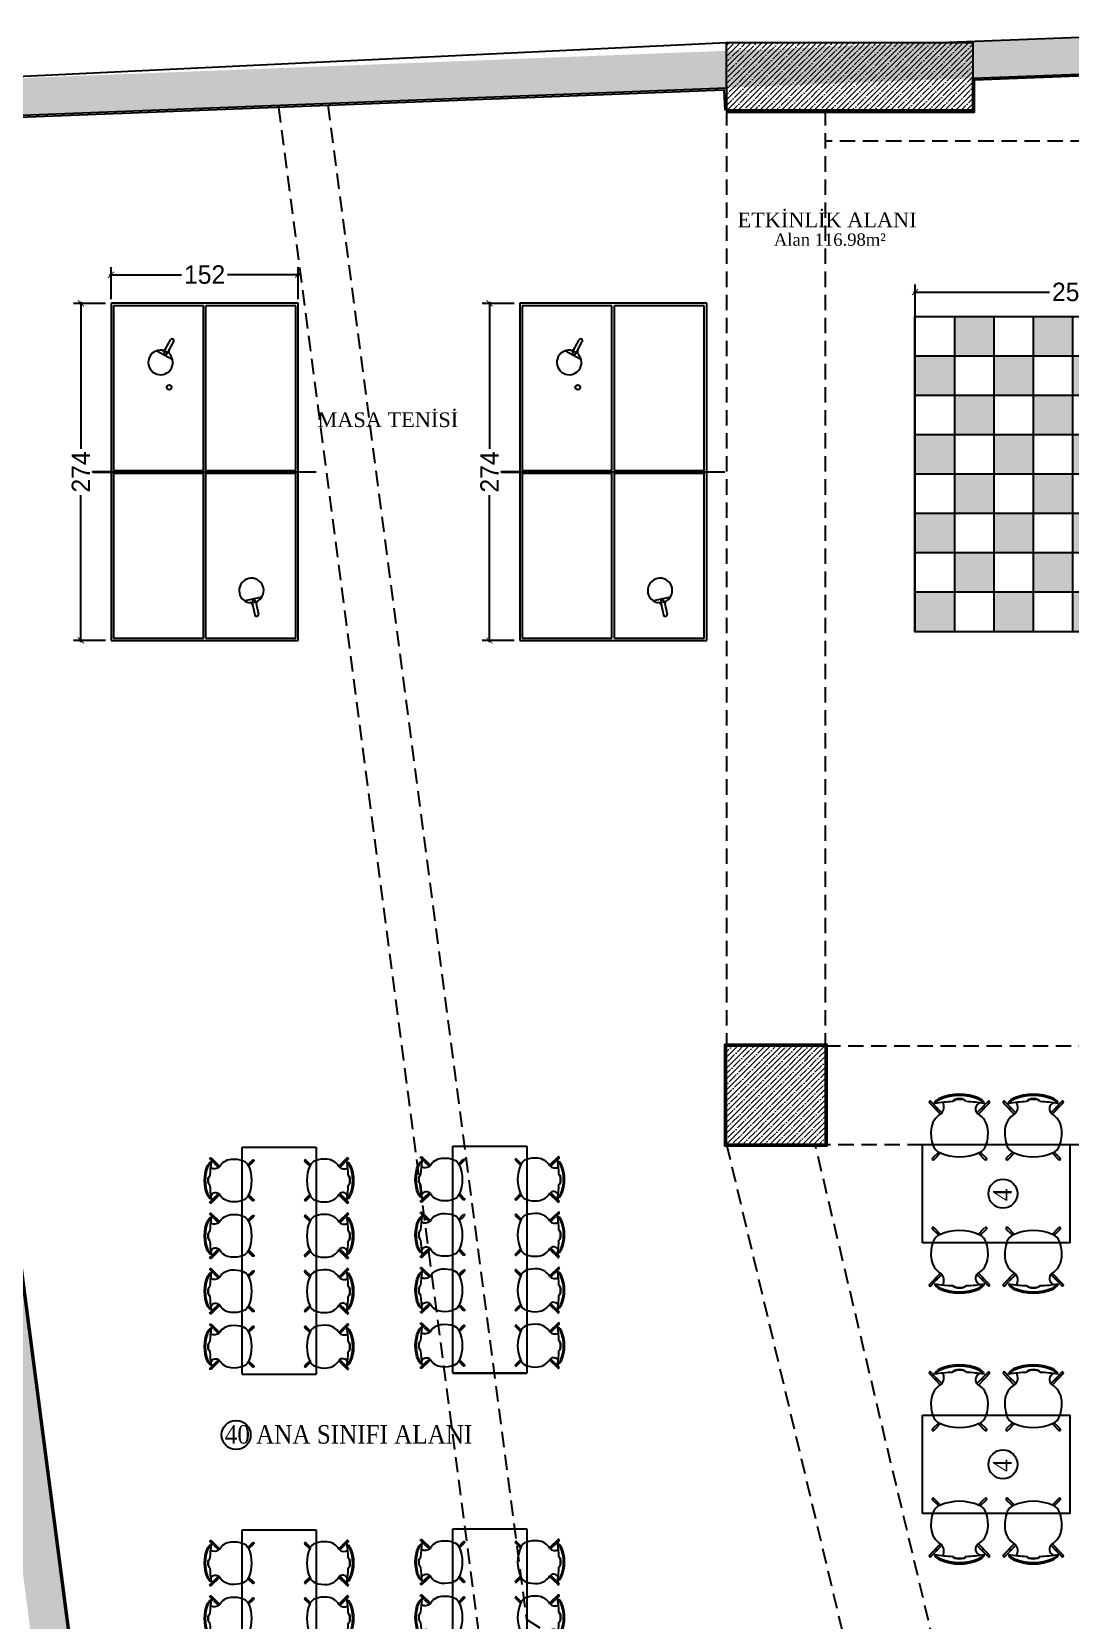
# Model space of a CAD drawing. Header units: millimetres. Extents: x -29311 to -3405, y 28913 to 42880.
# Drawn here: x -28216 to -27373, y 39896 to 41187 of the extents above; entities that cross this region are included whole.
import ezdxf
from ezdxf.enums import TextEntityAlignment as Align

# ---------------------------------------------------------------- set-up
doc = ezdxf.new("R2010")
doc.units = ezdxf.units.MM
doc.linetypes.add('HIDDEN', pattern=[0.375, 0.25, -0.125])
for name, color, linetype in [('A-BA', 1, 'Continuous'), ('A-BA-HIDDEN', 136, 'HIDDEN'), ('A-MERDIVEN', 125, 'Continuous'), ('A-SIVA-IC', 97, 'Continuous'), ('A-TEFRIS', 251, 'Continuous'), ('A-YAZI', 136, 'Continuous'), ('ARREDI_attrezzature', 175, 'Continuous')]:
    doc.layers.add(name, color=color, linetype=linetype)
doc.layers.add('A-MBOFIS-NOT', color=130, linetype='Continuous', plot=False)
doc.layers.add('tarama-betonarme', color=252, linetype='Continuous', lineweight=13)
doc.styles.add('HA_SMART', font='')
doc.styles.add('YAZ-50', font='times.ttf', dxfattribs={"width": 0.9})
doc.styles.get('HA_SMART').set_extended_font_data('Sakkal Majalla')
doc.dimstyles.new('1-100HA', dxfattribs={"dimtxt": 15, "dimasz": 5, "dimexe": 6, "dimexo": 0, "dimgap": 2, "dimtad": 0, "dimdec": 1, "dimrnd": 0.5, "dimzin": 11, "dimtxsty": 'HA_SMART', "dimblk": 'ARCHTICK', "dimcen": 3, "dimdle": 1.25, "dimclrd": 256, "dimclrt": 7, "dimadec": 0, "dimazin": 0, "dimtfac": 1.25, "dimtdec": 1, "dimtofl": 0, "dimtmove": 1, "dimatfit": 3, "dimldrblk": 'ARCHTICK', "dimfxl": 20, "dimfxlon": 1, "dimtolj": 1, "dimtzin": 0, "dimarcsym": 0})
pattern_1 = [(45, (-75202.6075, 54657.0166), (-4.4194174, 4.4194174), []), (45, (-75198.188, 54657.0166), (-4.4194174, 4.4194174), [7.8125, -1.5625, 0, -1.5625])]

# ---------------------------------------------------------------- blocks, each defined once
blk = doc.blocks.new('MASA TENİSİ')
at = {"layer": 'A-TEFRIS'}
for p, q in [((199.037, 173.097), (199.037, 171.283)), ((200.407, 172.95), (197.667, 172.95)), ((197.667, 172.95), (197.667, 171.43)), ((199.027, 172.93), (197.687, 172.93)), ((197.687, 172.93), (197.687, 172.2)), ((199.027, 172.93), (199.027, 172.2)), ((199.047, 172.93), (199.047, 172.2)), ((200.387, 172.93), (199.047, 172.93)), ((200.387, 172.2), (200.387, 172.93)), ((200.407, 171.43), (200.407, 172.95)), ((200.021, 172.579), (199.954, 172.453)), ((200.001, 172.52), (199.991, 172.502)), ((199.991, 172.502), (200.007, 172.488)), ((200.021, 172.515), (200.001, 172.52)), ((200.021, 172.515), (200.007, 172.488)), ((200.007, 172.488), (200.095, 172.441)), ((200.021, 172.515), (200.109, 172.468)), ((197.687, 172.2), (199.027, 172.2)), ((199.047, 172.2), (200.387, 172.2)), ((197.687, 172.18), (199.027, 172.18)), ((197.687, 172.18), (197.687, 171.45)), ((199.027, 172.18), (199.027, 171.45)), ((199.047, 172.18), (200.387, 172.18)), ((199.047, 172.18), (199.047, 171.45)), ((200.387, 171.45), (200.387, 172.18)), ((197.973, 171.803), (197.875, 171.782)), ((197.979, 171.774), (197.973, 171.803)), ((197.993, 171.802), (197.973, 171.803)), ((198.02, 171.725), (197.99, 171.864)), ((197.997, 171.783), (197.993, 171.802)), ((197.979, 171.774), (197.881, 171.752)), ((197.979, 171.774), (197.997, 171.783)), ((197.667, 171.43), (200.407, 171.43)), ((197.687, 171.45), (199.027, 171.45)), ((199.047, 171.45), (200.387, 171.45))]:
    blk.add_line(p, q, dxfattribs=at)
blk.add_lwpolyline([(199.033, 173.097), (199.04, 173.097), (199.04, 172.95), (199.033, 172.95)], close=True, dxfattribs=at)
blk.add_circle((199.724, 172.478), 0.02, dxfattribs=at)
for centre, radius, start, end in [((199.926, 172.548), 0.1, 352.1917, 311.6872), ((200.012, 172.451), 0.03, 61.9394, 131.6872), ((200.054, 172.531), 0.03, 172.1917, 241.9394), ((200.102, 172.454), 0.015, 241.9394, 61.9394), ((197.945, 171.828), 0.03, 282.2828, 352.0306), ((198.073, 171.81), 0.1, 212.5351, 172.0306), ((197.878, 171.767), 0.015, 102.2828, 282.2828), ((197.964, 171.74), 0.03, 32.5351, 102.2828)]:
    blk.add_arc(centre, radius, start, end, dxfattribs=at)
blk = doc.blocks.new('_ArchTick')
at = {"color": 0, "linetype": 'ByBlock', "const_width": 0.15}
blk.add_lwpolyline([(-0.5, -0.5), (0.5, 0.5)], dxfattribs=at)
blk = doc.blocks.new('*D566')
at = {"layer": 'A-TEFRIS', "color": 0, "lineweight": -2, "transparency": 16777216}
for p, q in [((-28156.4, 40966.2), (-28182.4, 40966.2)), ((-28156.4, 40692.2), (-28182.4, 40692.2))]:
    blk.add_line(p, q, dxfattribs=at)
at = {"layer": 'A-TEFRIS', "lineweight": -2, "transparency": 16777216}
for p, q in [((-28176.4, 40967.5), (-28176.4, 40848.1)), ((-28176.4, 40691), (-28176.4, 40810.3))]:
    blk.add_line(p, q, dxfattribs=at)
at = {"layer": 'DEFPOINTS', "color": 0, "transparency": 16777216}
for p in [(-28176.4, 40966.2), (-28151.9, 40966.2), (-28151.9, 40692.2)]:
    blk.add_point(p, dxfattribs=at)
at = {"layer": 'A-TEFRIS', "lineweight": -2, "transparency": 16777216, "xscale": 5, "yscale": 5, "zscale": 5}
for p, rotation in [((-28176.4, 40966.2), 90), ((-28176.4, 40692.2), 270)]:
    blk.add_blockref('_ArchTick', p, dxfattribs=dict(at, rotation=rotation))
at = {"layer": 'A-TEFRIS', "color": 7, "transparency": 16777216, "insert": (-28176.4, 40829.2), "char_height": 15, "attachment_point": 5, "rotation": 90, "style": 'HA_SMART'}
blk.add_mtext('\\A1;274', dxfattribs=at)
blk = doc.blocks.new('*D567')
at = {"layer": 'A-TEFRIS', "color": 0, "lineweight": -2, "transparency": 16777216}
for p, q in [((-28151.9, 40969.5), (-28151.9, 40995.5)), ((-27999.9, 40969.5), (-27999.9, 40995.5))]:
    blk.add_line(p, q, dxfattribs=at)
at = {"layer": 'A-TEFRIS', "lineweight": -2, "transparency": 16777216}
for p, q in [((-28153.2, 40989.5), (-28094.6, 40989.5)), ((-27998.7, 40989.5), (-28057.3, 40989.5))]:
    blk.add_line(p, q, dxfattribs=at)
at = {"layer": 'DEFPOINTS', "color": 0, "transparency": 16777216}
for p in [(-27999.9, 40989.5), (-28151.9, 40966.2), (-27999.9, 40966.2)]:
    blk.add_point(p, dxfattribs=at)
at = {"layer": 'A-TEFRIS', "lineweight": -2, "transparency": 16777216, "xscale": 5, "yscale": 5, "zscale": 5, "rotation": 180}
blk.add_blockref('_ArchTick', (-28151.9, 40989.5), dxfattribs=at)
at = {"layer": 'A-TEFRIS', "lineweight": -2, "transparency": 16777216, "xscale": 5, "yscale": 5, "zscale": 5}
blk.add_blockref('_ArchTick', (-27999.9, 40989.5), dxfattribs=at)
at = {"layer": 'A-TEFRIS', "color": 7, "transparency": 16777216, "insert": (-28075.9, 40989.5), "char_height": 15, "attachment_point": 5, "style": 'HA_SMART'}
blk.add_mtext('\\A1;152', dxfattribs=at)
blk = doc.blocks.new('*D568')
at = {"layer": 'A-TEFRIS', "color": 0, "lineweight": -2, "transparency": 16777216}
for p, q in [((-27824.4, 40966.2), (-27850.4, 40966.2)), ((-27824.4, 40692.2), (-27850.4, 40692.2))]:
    blk.add_line(p, q, dxfattribs=at)
at = {"layer": 'A-TEFRIS', "lineweight": -2, "transparency": 16777216}
for p, q in [((-27844.4, 40967.5), (-27844.4, 40848.1)), ((-27844.4, 40691), (-27844.4, 40810.3))]:
    blk.add_line(p, q, dxfattribs=at)
at = {"layer": 'DEFPOINTS', "color": 0, "transparency": 16777216}
for p in [(-27844.4, 40966.2), (-27819.9, 40966.2), (-27819.9, 40692.2)]:
    blk.add_point(p, dxfattribs=at)
at = {"layer": 'A-TEFRIS', "lineweight": -2, "transparency": 16777216, "xscale": 5, "yscale": 5, "zscale": 5}
for p, rotation in [((-27844.4, 40966.2), 90), ((-27844.4, 40692.2), 270)]:
    blk.add_blockref('_ArchTick', p, dxfattribs=dict(at, rotation=rotation))
at = {"layer": 'A-TEFRIS', "color": 7, "transparency": 16777216, "insert": (-27844.4, 40829.2), "char_height": 15, "attachment_point": 5, "rotation": 90, "style": 'HA_SMART'}
blk.add_mtext('\\A1;274', dxfattribs=at)
blk = doc.blocks.new('4 KİŞİ MASA')
at = {"layer": 'A-TEFRIS'}
for p, q in [((81442.2, 15537.1), (81442.2, 15657.1)), ((81442.2, 15657.1), (81522.2, 15657.1)), ((81442.2, 15537.1), (81442.2, 15657.1)), ((81442.2, 15657.1), (81522.2, 15657.1)), ((81522.2, 15657.1), (81522.2, 15537.1)), ((81522.2, 15657.1), (81522.2, 15537.1)), ((81407.3, 15650.4), (81410.7, 15647.1)), ((81408.9, 15647.1), (81407.7, 15647.1)), ((81408.4, 15651.5), (81417.7, 15642.6)), ((81411, 15646.8), (81410.7, 15647.1)), ((81411, 15646.8), (81416.6, 15641.4)), ((81448.4, 15644), (81453.4, 15649.1)), ((81449.1, 15642.5), (81454.6, 15647.9)), ((81515.3, 15642.5), (81509.8, 15647.9)), ((81516, 15644), (81511, 15649.1)), ((81556, 15651.5), (81546.7, 15642.6)), ((81553.4, 15646.8), (81547.8, 15641.4)), ((81553.4, 15646.8), (81553.7, 15647.1)), ((81557.1, 15650.4), (81553.7, 15647.1)), ((81555.5, 15647.1), (81556.7, 15647.1)), ((81407.3, 15603.9), (81410.7, 15607.2)), ((81408.9, 15607.2), (81407.7, 15607.2)), ((81408.4, 15602.8), (81417.7, 15611.7)), ((81410.7, 15607.2), (81411, 15607.5)), ((81411, 15607.5), (81416.6, 15612.9)), ((81448.4, 15610.3), (81453.4, 15605.2)), ((81449.1, 15611.8), (81454.6, 15606.4)), ((81515.3, 15611.8), (81509.8, 15606.4)), ((81516, 15610.3), (81511, 15605.2)), ((81556, 15602.8), (81546.7, 15611.7)), ((81553.4, 15607.5), (81547.8, 15612.9)), ((81553.7, 15607.2), (81553.4, 15607.5)), ((81557.1, 15603.9), (81553.7, 15607.2)), ((81555.5, 15607.2), (81556.7, 15607.2)), ((81407.3, 15590.4), (81410.7, 15587.1)), ((81408.9, 15587.1), (81407.7, 15587.1)), ((81408.4, 15591.5), (81417.7, 15582.6)), ((81411, 15586.8), (81410.7, 15587.1)), ((81411, 15586.8), (81416.6, 15581.4)), ((81448.4, 15584), (81453.4, 15589.1)), ((81449.1, 15582.5), (81454.6, 15587.9)), ((81515.3, 15582.5), (81509.8, 15587.9)), ((81516, 15584), (81511, 15589.1)), ((81556, 15591.5), (81546.7, 15582.6)), ((81553.4, 15586.8), (81547.8, 15581.4)), ((81553.4, 15586.8), (81553.7, 15587.1)), ((81557.1, 15590.4), (81553.7, 15587.1)), ((81555.5, 15587.1), (81556.7, 15587.1)), ((81407.3, 15543.9), (81410.7, 15547.2)), ((81408.9, 15547.2), (81407.7, 15547.2)), ((81408.4, 15542.8), (81417.7, 15551.7)), ((81410.7, 15547.2), (81411, 15547.5)), ((81411, 15547.5), (81416.6, 15552.9)), ((81448.4, 15550.3), (81453.4, 15545.2)), ((81449.1, 15551.8), (81454.6, 15546.4)), ((81515.3, 15551.8), (81509.8, 15546.4)), ((81516, 15550.3), (81511, 15545.2)), ((81556, 15542.8), (81546.7, 15551.7)), ((81553.4, 15547.5), (81547.8, 15552.9)), ((81553.7, 15547.2), (81553.4, 15547.5)), ((81557.1, 15543.9), (81553.7, 15547.2)), ((81555.5, 15547.2), (81556.7, 15547.2)), ((81442.2, 15537.1), (81522.2, 15537.1))]:
    blk.add_line(p, q, dxfattribs=at)
blk.add_circle((81482.2, 15591.8), 11.8, dxfattribs=at)
for centre, radius, start, end in [((81414.9, 15638.6), 11.1, 129.8431, 155.448), ((81415, 15639.2), 10, 127.2868, 156.1786), ((81407.9, 15650.9), 0.807, 53.3029, 218.6971), ((81533.3, 15627.1), 126, 170.8741, 177.4513), ((81413.4, 15645.6), 0.8, 39.16, 219.16), ((81431.7, 15633.6), 16.7, 95.1377, 149.39), ((81433.3, 15622.3), 28, 69.2101, 96.3077), ((81439.7, 15639.2), 10, 23.8214, 69.2101), ((81454, 15648.5), 0.8, 315, 135), ((81510.4, 15648.5), 0.8, 45, 225), ((81524.7, 15639.2), 10, 110.7899, 156.1786), ((81531.1, 15622.3), 28, 83.6923, 110.7899), ((81532.7, 15633.6), 16.7, 30.61, 84.8623), ((81551, 15645.6), 0.8, 320.84, 140.84), ((81549.4, 15639.2), 10, 23.8214, 52.7132), ((81431.1, 15627.1), 126, 2.5487, 9.1259), ((81556.5, 15650.9), 0.807, 321.3029, 126.6971), ((81549.5, 15638.6), 11.1, 24.552, 50.1569), ((81441.1, 15627.1), 39.8, 156.1786, 203.8214), ((81442.2, 15627.1), 39.8, 156.1786, 203.8214), ((81411.9, 15647.3), 7.59, 239.7971, 315.8628), ((81412.4, 15627.1), 39.8, 336.1786, 23.8214), ((81552, 15627.1), 39.8, 156.1786, 203.8214), ((81552.5, 15647.3), 7.59, 224.1372, 300.2029), ((81522.2, 15627.1), 39.8, 336.1786, 23.8214), ((81523.3, 15627.1), 39.8, 336.1786, 23.8214), ((81533.3, 15627.1), 126, 182.5374, 189.1259), ((81431.1, 15627.1), 126, 350.8741, 357.4626), ((81414.9, 15615.7), 11.1, 204.552, 230.1569), ((81415, 15615.1), 10, 203.8214, 232.7132), ((81413.3, 15608.7), 5.37, 40.801, 155.8384), ((81413.5, 15608.8), 0.8, 140.84, 320.84), ((81431.7, 15620.7), 16.7, 210.61, 264.8623), ((81433.3, 15631.9), 28, 263.6923, 290.7899), ((81439.7, 15615.1), 10, 290.7899, 336.1786), ((81454, 15605.8), 0.8, 225, 45), ((81510.4, 15605.8), 0.8, 135, 315), ((81524.7, 15615.1), 10, 203.8214, 249.2101), ((81531.1, 15631.9), 28, 249.2101, 276.3077), ((81532.7, 15620.7), 16.7, 275.1377, 329.39), ((81551.1, 15608.7), 5.37, 24.1616, 139.199), ((81550.9, 15608.8), 0.8, 219.16, 39.16), ((81549.4, 15615.1), 10, 307.2868, 336.1786), ((81549.5, 15615.7), 11.1, 309.8431, 335.448), ((81408, 15603.4), 0.807, 141.3029, 306.6971), ((81556.4, 15603.4), 0.807, 233.3029, 38.6971), ((81441.1, 15567.1), 39.8, 156.1786, 203.8214), ((81442.2, 15567.1), 39.8, 156.1786, 203.8214), ((81414.9, 15578.6), 11.1, 129.8431, 155.448), ((81415, 15579.2), 10, 127.2868, 156.1786), ((81407.9, 15590.9), 0.807, 53.3029, 218.6971), ((81533.3, 15567.1), 126, 170.8741, 177.4513), ((81411.9, 15587.3), 7.59, 239.7971, 315.8628), ((81413.4, 15585.6), 0.8, 39.16, 219.16), ((81431.7, 15573.6), 16.7, 95.1377, 149.39), ((81433.3, 15562.3), 28, 69.2101, 96.3077), ((81439.7, 15579.2), 10, 23.8214, 69.2101), ((81412.4, 15567.1), 39.8, 336.1786, 23.8214), ((81454, 15588.5), 0.8, 315, 135), ((81510.4, 15588.5), 0.8, 45, 225), ((81552, 15567.1), 39.8, 156.1786, 203.8214), ((81524.7, 15579.2), 10, 110.7899, 156.1786), ((81531.1, 15562.3), 28, 83.6923, 110.7899), ((81532.7, 15573.6), 16.7, 30.61, 84.8623), ((81552.5, 15587.3), 7.59, 224.1372, 300.2029), ((81551, 15585.6), 0.8, 320.84, 140.84), ((81549.4, 15579.2), 10, 23.8214, 52.7132), ((81431.1, 15567.1), 126, 2.5487, 9.1259), ((81556.5, 15590.9), 0.807, 321.3029, 126.6971), ((81549.5, 15578.6), 11.1, 24.552, 50.1569), ((81522.2, 15567.1), 39.8, 336.1786, 23.8214), ((81523.3, 15567.1), 39.8, 336.1786, 23.8214), ((81533.3, 15567.1), 126, 182.5374, 189.1259), ((81413.3, 15548.7), 5.37, 40.801, 155.8384), ((81551.1, 15548.7), 5.37, 24.1616, 139.199), ((81431.1, 15567.1), 126, 350.8741, 357.4626), ((81414.9, 15555.7), 11.1, 204.552, 230.1569), ((81415, 15555.1), 10, 203.8214, 232.7132), ((81408, 15543.4), 0.807, 141.3029, 306.6971), ((81413.5, 15548.8), 0.8, 140.84, 320.84), ((81431.7, 15560.7), 16.7, 210.61, 264.8623), ((81433.3, 15571.9), 28, 263.6923, 290.7899), ((81439.7, 15555.1), 10, 290.7899, 336.1786), ((81454, 15545.8), 0.8, 225, 45), ((81510.4, 15545.8), 0.8, 135, 315), ((81524.7, 15555.1), 10, 203.8214, 249.2101), ((81531.1, 15571.9), 28, 249.2101, 276.3077), ((81532.7, 15560.7), 16.7, 275.1377, 329.39), ((81550.9, 15548.8), 0.8, 219.16, 39.16), ((81549.4, 15555.1), 10, 307.2868, 336.1786), ((81556.4, 15543.4), 0.807, 233.3029, 38.6971), ((81549.5, 15555.7), 11.1, 309.8431, 335.448)]:
    blk.add_arc(centre, radius, start, end, dxfattribs=at)
at = {"layer": 'A-TEFRIS', "extrusion": (0, 0, -1)}
for centre, major_axis, ratio, start_param, end_param in [((81408.6, 15627.2), (0.11, 5.89), 0.578981, 3.432785, 5.928076), ((81408, 15627.2), (0.16, 5.75), 0.417867, 3.323446, 5.96486), ((81408.6, 15567.2), (0.11, 5.89), 0.578981, 3.432785, 5.928076), ((81408, 15567.2), (0.16, 5.75), 0.417867, 3.323446, 5.96486)]:
    blk.add_ellipse(centre, major_axis=major_axis, ratio=ratio, start_param=start_param, end_param=end_param, dxfattribs=at)
at = {"layer": 'A-TEFRIS'}
for centre, major_axis, ratio, start_param, end_param in [((81555.9, 15627.2), (0.11, -5.89), 0.578981, 0.291192, 2.786483), ((81556.4, 15627.2), (0.16, -5.75), 0.417867, 0.181854, 2.823267), ((81555.9, 15567.2), (0.11, -5.89), 0.578981, 0.291192, 2.786483), ((81556.4, 15567.2), (0.16, -5.75), 0.417867, 0.181854, 2.823267)]:
    blk.add_ellipse(centre, major_axis=major_axis, ratio=ratio, start_param=start_param, end_param=end_param, dxfattribs=at)
at = {"layer": 'A-TEFRIS', "style": 'YAZ-50', "width": 0.9}
blk.add_text('4', height=15, dxfattribs=at).set_placement((81476.2, 15584.8))
blk = doc.blocks.new('SATRANÇ11')
at = {"layer": 'A-TEFRIS'}
h = blk.add_hatch(dxfattribs=at)
h.set_pattern_fill('DOTS', color=256, scale=0.1)
h.paths.add_polyline_path([(82136.05, 16280.28), (82128.05, 16280.28), (82128.05, 16272.28), (82136.05, 16272.28)])
h.paths.add_polyline_path([(82120.05, 16280.28), (82112.05, 16280.28), (82112.05, 16272.28), (82120.05, 16272.28)])
h.paths.add_polyline_path([(82104.05, 16280.28), (82096.05, 16280.28), (82096.05, 16272.28), (82104.05, 16272.28)])
h.paths.add_polyline_path([(82088.05, 16280.28), (82080.05, 16280.28), (82080.05, 16272.28), (82088.05, 16272.28)])
h = blk.add_hatch(dxfattribs=at)
h.set_pattern_fill('DOTS', color=256, scale=0.1)
h.set_pattern_definition([(0, (-8, -8), (0.079375, 0.15875), [0, -0.15875])])
h.paths.add_polyline_path([(82128.05, 16272.28), (82120.05, 16272.28), (82120.05, 16264.28), (82128.05, 16264.28)])
h.paths.add_polyline_path([(82112.05, 16272.28), (82104.05, 16272.28), (82104.05, 16264.28), (82112.05, 16264.28)])
h.paths.add_polyline_path([(82096.05, 16272.28), (82088.05, 16272.28), (82088.05, 16264.28), (82096.05, 16264.28)])
h.paths.add_polyline_path([(82080.05, 16272.28), (82072.05, 16272.28), (82072.05, 16264.28), (82080.05, 16264.28)])
h = blk.add_hatch(dxfattribs=at)
h.set_pattern_fill('DOTS', color=256, scale=0.1)
h.set_pattern_definition([(0, (0, -16), (0.079375, 0.15875), [0, -0.15875])])
h.paths.add_polyline_path([(82136.05, 16264.28), (82128.05, 16264.28), (82128.05, 16256.28), (82136.05, 16256.28)])
h.paths.add_polyline_path([(82120.05, 16264.28), (82112.05, 16264.28), (82112.05, 16256.28), (82120.05, 16256.28)])
h.paths.add_polyline_path([(82104.05, 16264.28), (82096.05, 16264.28), (82096.05, 16256.28), (82104.05, 16256.28)])
h.paths.add_polyline_path([(82088.05, 16264.28), (82080.05, 16264.28), (82080.05, 16256.28), (82088.05, 16256.28)])
h = blk.add_hatch(dxfattribs=at)
h.set_pattern_fill('DOTS', color=256, scale=0.1)
h.set_pattern_definition([(0, (-8, -24), (0.079375, 0.15875), [0, -0.15875])])
h.paths.add_polyline_path([(82128.05, 16256.28), (82120.05, 16256.28), (82120.05, 16248.28), (82128.05, 16248.28)])
h.paths.add_polyline_path([(82112.05, 16256.28), (82104.05, 16256.28), (82104.05, 16248.28), (82112.05, 16248.28)])
h.paths.add_polyline_path([(82096.05, 16256.28), (82088.05, 16256.28), (82088.05, 16248.28), (82096.05, 16248.28)])
h.paths.add_polyline_path([(82080.05, 16256.28), (82072.05, 16256.28), (82072.05, 16248.28), (82080.05, 16248.28)])
h = blk.add_hatch(dxfattribs=at)
h.set_pattern_fill('DOTS', color=256, scale=0.1)
h.set_pattern_definition([(0, (0, -32), (0.079375, 0.15875), [0, -0.15875])])
h.paths.add_polyline_path([(82136.05, 16248.28), (82128.05, 16248.28), (82128.05, 16240.28), (82136.05, 16240.28)])
h.paths.add_polyline_path([(82120.05, 16248.28), (82112.05, 16248.28), (82112.05, 16240.28), (82120.05, 16240.28)])
h.paths.add_polyline_path([(82104.05, 16248.28), (82096.05, 16248.28), (82096.05, 16240.28), (82104.05, 16240.28)])
h.paths.add_polyline_path([(82088.05, 16248.28), (82080.05, 16248.28), (82080.05, 16240.28), (82088.05, 16240.28)])
h = blk.add_hatch(dxfattribs=at)
h.set_pattern_fill('DOTS', color=256, scale=0.1)
h.set_pattern_definition([(0, (-8, -40), (0.079375, 0.15875), [0, -0.15875])])
h.paths.add_polyline_path([(82128.05, 16240.28), (82120.05, 16240.28), (82120.05, 16232.28), (82128.05, 16232.28)])
h.paths.add_polyline_path([(82112.05, 16240.28), (82104.05, 16240.28), (82104.05, 16232.28), (82112.05, 16232.28)])
h.paths.add_polyline_path([(82096.05, 16240.28), (82088.05, 16240.28), (82088.05, 16232.28), (82096.05, 16232.28)])
h.paths.add_polyline_path([(82080.05, 16240.28), (82072.05, 16240.28), (82072.05, 16232.28), (82080.05, 16232.28)])
h = blk.add_hatch(dxfattribs=at)
h.set_pattern_fill('DOTS', color=256, scale=0.1)
h.set_pattern_definition([(0, (0, -48), (0.079375, 0.15875), [0, -0.15875])])
h.paths.add_polyline_path([(82136.05, 16232.28), (82128.05, 16232.28), (82128.05, 16224.28), (82136.05, 16224.28)])
h.paths.add_polyline_path([(82120.05, 16232.28), (82112.05, 16232.28), (82112.05, 16224.28), (82120.05, 16224.28)])
h.paths.add_polyline_path([(82104.05, 16232.28), (82096.05, 16232.28), (82096.05, 16224.28), (82104.05, 16224.28)])
h.paths.add_polyline_path([(82088.05, 16232.28), (82080.05, 16232.28), (82080.05, 16224.28), (82088.05, 16224.28)])
h = blk.add_hatch(dxfattribs=at)
h.set_pattern_fill('DOTS', color=256, scale=0.1)
h.set_pattern_definition([(0, (-8, -56), (0.079375, 0.15875), [0, -0.15875])])
h.paths.add_polyline_path([(82128.05, 16224.28), (82120.05, 16224.28), (82120.05, 16216.28), (82128.05, 16216.28)])
h.paths.add_polyline_path([(82112.05, 16224.28), (82104.05, 16224.28), (82104.05, 16216.28), (82112.05, 16216.28)])
h.paths.add_polyline_path([(82096.05, 16224.28), (82088.05, 16224.28), (82088.05, 16216.28), (82096.05, 16216.28)])
h.paths.add_polyline_path([(82080.05, 16224.28), (82072.05, 16224.28), (82072.05, 16216.28), (82080.05, 16216.28)])
blk.add_lwpolyline([(82072.05, 16280.28), (82136.05, 16280.28), (82136.05, 16216.28), (82072.05, 16216.28)], close=True, dxfattribs=at)
for points in [[(82072.05, 16280.28), (82072.05, 16216.28)], [(82080.05, 16280.28), (82080.05, 16216.28)], [(82088.05, 16280.28), (82088.05, 16216.28)], [(82096.05, 16280.28), (82096.05, 16216.28)], [(82104.05, 16280.28), (82104.05, 16216.28)], [(82112.05, 16280.28), (82112.05, 16216.28)], [(82120.05, 16280.28), (82120.05, 16216.28)], [(82128.05, 16280.28), (82128.05, 16216.28)], [(82136.05, 16272.28), (82072.05, 16272.28)], [(82136.05, 16264.28), (82072.05, 16264.28)], [(82136.05, 16256.28), (82072.05, 16256.28)], [(82136.05, 16248.28), (82072.05, 16248.28)], [(82136.05, 16240.28), (82072.05, 16240.28)], [(82136.05, 16232.28), (82072.05, 16232.28)], [(82136.05, 16224.28), (82072.05, 16224.28)]]:
    blk.add_lwpolyline(points, dxfattribs=at)
blk = doc.blocks.new('*D569')
at = {"layer": 'ARREDI_attrezzature', "lineweight": -2, "transparency": 16777216}
for p, q in [((-27500, 40975.4), (-27389.4, 40975.4)), ((-27241.5, 40975.4), (-27352.1, 40975.4))]:
    blk.add_line(p, q, dxfattribs=at)
at = {"layer": 'ARREDI_attrezzature', "color": 0, "lineweight": -2, "transparency": 16777216}
for p, q in [((-27498.7, 40955.4), (-27498.7, 40981.4)), ((-27242.7, 40955.4), (-27242.7, 40981.4))]:
    blk.add_line(p, q, dxfattribs=at)
at = {"layer": 'DEFPOINTS', "color": 0, "transparency": 16777216}
for p in [(-27242.7, 40975.4), (-27498.7, 40955.4), (-27242.7, 40955.4)]:
    blk.add_point(p, dxfattribs=at)
at = {"layer": 'ARREDI_attrezzature', "lineweight": -2, "transparency": 16777216, "xscale": 5, "yscale": 5, "zscale": 5, "rotation": 180}
blk.add_blockref('_ArchTick', (-27498.7, 40975.4), dxfattribs=at)
at = {"layer": 'ARREDI_attrezzature', "lineweight": -2, "transparency": 16777216, "xscale": 5, "yscale": 5, "zscale": 5}
blk.add_blockref('_ArchTick', (-27242.7, 40975.4), dxfattribs=at)
at = {"layer": 'ARREDI_attrezzature', "color": 7, "transparency": 16777216, "insert": (-27370.7, 40975.4), "char_height": 15, "attachment_point": 5, "style": 'HA_SMART'}
blk.add_mtext('\\A1;256', dxfattribs=at)
blk = doc.blocks.new('COLLECTIVE')
for p, q in [((-0.244, 0.438), (-0.154, 0.345)), ((-0.232, 0.449), (-0.2, 0.415)), ((-0.2, 0.433), (-0.2, 0.445)), ((-0.196, 0.412), (-0.2, 0.415)), ((-0.196, 0.412), (-0.142, 0.356)), ((0.196, 0.412), (0.142, 0.356)), ((0.244, 0.438), (0.155, 0.345)), ((0.2, 0.415), (0.196, 0.412)), ((0.232, 0.449), (0.2, 0.415)), ((0.2, 0.433), (0.2, 0.445)), ((-0.169, 0.038), (-0.219, -0.012)), ((-0.154, 0.031), (-0.208, -0.024)), ((0.153, 0.031), (0.208, -0.024)), ((0.169, 0.038), (0.219, -0.012))]:
    blk.add_line(p, q)
for centre, radius, start, end in [((-0.237, 0.443), 0.00807, 51.3029, 216.6971), ((-0.064, 0.205), 0.167, 120.61, 174.8623), ((-0.114, 0.373), 0.111, 114.552, 140.1569), ((-0.12, 0.372), 0.1, 113.8214, 142.7132), ((0, -0.811), 1.26, 92.5487, 99.1259), ((-0.185, 0.388), 0.008, 50.84, 230.84), ((0, 0.111), 0.398, 66.1786, 113.8214), ((0, 0.1), 0.398, 66.1786, 113.8214), ((-0.202, 0.403), 0.0759, 314.1372, 30.2029), ((0, -0.811), 1.26, 80.8741, 87.4626), ((0.184, 0.389), 0.0537, 114.1616, 229.199), ((0.064, 0.205), 0.167, 5.1377, 59.39), ((0.114, 0.373), 0.111, 39.8431, 65.448), ((0.12, 0.372), 0.1, 37.2868, 66.1786), ((0.184, 0.387), 0.008, 309.16, 129.16), ((0.237, 0.442), 0.00807, 323.3029, 128.6971), ((0.048, 0.189), 0.28, 173.6923, 200.7899), ((-0.048, 0.189), 0.28, 339.2101, 6.3077), ((-0.12, 0.125), 0.1, 200.7899, 246.1786), ((0, 0.398), 0.398, 246.1786, 293.8214), ((0.12, 0.125), 0.1, 293.8214, 339.2101), ((-0.214, -0.018), 0.008, 135, 315), ((0.213, -0.018), 0.008, 225, 45)]:
    blk.add_arc(centre, radius, start, end)
for centre, major_axis, ratio, start_param, end_param in [((-0.001, 0.436), (0.0589, 0.0011), 0.578981, 0.291192, 2.786483), ((-0.001, 0.442), (0.0575, 0.0016), 0.417867, 0.181854, 2.823267)]:
    blk.add_ellipse(centre, major_axis=major_axis, ratio=ratio, start_param=start_param, end_param=end_param)
blk = doc.blocks.new('anasinifi')
at = {"layer": 'A-TEFRIS'}
for p, q in [((81529.3, 15703.4), (81529.3, 15753)), ((81529.3, 15703.4), (81529.3, 15753)), ((81529.3, 15753), (81589.3, 15753)), ((81589.3, 15753), (81589.3, 15703.4)), ((81589.3, 15753), (81589.3, 15703.4)), ((81700.5, 15704.2), (81700.5, 15753.8)), ((81700.5, 15704.2), (81700.5, 15753.8)), ((81700.5, 15753.8), (81760.5, 15753.8)), ((81760.5, 15753.8), (81760.5, 15704.2)), ((81760.5, 15753.8), (81760.5, 15704.2)), ((81529.3, 15568.4), (81529.3, 15703.4)), ((81589.3, 15703.4), (81589.3, 15568.4)), ((81589.3, 15703.4), (81589.3, 15568.4)), ((81700.5, 15569.2), (81700.5, 15704.2)), ((81700.5, 15569.2), (81700.5, 15704.2)), ((81760.5, 15704.2), (81760.5, 15569.2)), ((81760.5, 15704.2), (81760.5, 15569.2)), ((81529.3, 15568.4), (81589.3, 15568.4)), ((81700.5, 15569.2), (81760.5, 15569.2)), ((81760.5, 15569.2), (81700.5, 15569.2)), ((81760.5, 15569.2), (81700.5, 15569.2)), ((81700.5, 15569.2), (81760.5, 15569.2)), ((81529.3, 15392.5), (81529.3, 15442)), ((81529.3, 15392.5), (81529.3, 15442)), ((81529.3, 15442), (81589.3, 15442)), ((81589.3, 15442), (81589.3, 15392.5)), ((81589.3, 15442), (81589.3, 15392.5)), ((81700.5, 15393.3), (81700.5, 15442.8)), ((81700.5, 15393.3), (81700.5, 15442.8)), ((81700.5, 15442.8), (81760.5, 15442.8)), ((81760.5, 15442.8), (81760.5, 15393.3)), ((81760.5, 15442.8), (81760.5, 15393.3)), ((81529.3, 15257.5), (81529.3, 15392.5)), ((81589.3, 15392.5), (81589.3, 15257.5)), ((81589.3, 15392.5), (81589.3, 15257.5)), ((81700.5, 15258.3), (81700.5, 15393.3)), ((81700.5, 15258.3), (81700.5, 15393.3)), ((81760.5, 15393.3), (81760.5, 15258.3)), ((81760.5, 15393.3), (81760.5, 15258.3)), ((81529.3, 15257.5), (81589.3, 15257.5)), ((81700.5, 15258.3), (81760.5, 15258.3)), ((81760.5, 15258.3), (81700.5, 15258.3)), ((81760.5, 15258.3), (81700.5, 15258.3)), ((81700.5, 15258.3), (81760.5, 15258.3))]:
    blk.add_line(p, q, dxfattribs=at)
at = {"layer": 'A-TEFRIS', "color": 7, "lineweight": 0}
for points in [[(81760.5, 15569.2), (81700.5, 15569.2)], [(81760.5, 15258.3), (81700.5, 15258.3)]]:
    blk.add_lwpolyline(points, dxfattribs=at)
at = {"layer": 'A-TEFRIS'}
blk.add_circle((81524.3, 15519.1), 11.8, dxfattribs=at)
at = {"layer": 'A-TEFRIS', "extrusion": (0, 0, -1), "xscale": 75.00000000047294, "yscale": 75.00000000047294, "zscale": -75.00000000047748, "rotation": 270}
for p in [(-81536.8, 15725.9), (-81708, 15726.7), (-81536.8, 15680.9), (-81708, 15681.7), (-81536.8, 15635.9), (-81708, 15636.7), (-81536.8, 15590.9), (-81708, 15591.7), (-81536.8, 15415), (-81708, 15415.8), (-81536.8, 15370), (-81708, 15370.8), (-81536.8, 15325), (-81708, 15325.8), (-81536.8, 15280), (-81708, 15280.8)]:
    blk.add_blockref('COLLECTIVE', p, dxfattribs=at)
at = {"layer": 'A-TEFRIS', "xscale": 75.00000000047294, "yscale": 75.00000000047294, "zscale": 75.00000000047294, "rotation": 270}
for p in [(81581.8, 15725.9), (81753, 15726.7), (81581.8, 15680.9), (81753, 15681.7), (81581.8, 15635.9), (81753, 15636.7), (81581.8, 15590.9), (81753, 15591.7), (81581.8, 15415), (81753, 15415.8), (81581.8, 15370), (81753, 15370.8), (81581.8, 15325), (81753, 15325.8), (81581.8, 15280), (81753, 15280.8)]:
    blk.add_blockref('COLLECTIVE', p, dxfattribs=at)
at = {"layer": 'A-TEFRIS', "style": 'YAZ-50', "width": 0.9}
blk.add_text('40 ANA SINIFI ALANI', height=15, dxfattribs=at).set_placement((81515.1, 15512.1))
blk = doc.blocks.new('2. bodrum kat kirişileri')
at = {"layer": 'A-BA-HIDDEN', "ltscale": 50}
for p, q in [((-1071.9, -21267.1), (-904.1, -22548.2)), ((-1031.8, -21265.2), (-870.6, -22496))]:
    blk.add_line(p, q, dxfattribs=at)
for points in [[(-707.9, -21269.5), (-707.9, -22029.9)], [(-627.9, -21269.5), (-627.9, -22029.9)], [(146.6, -21294.6), (-627.9, -21294.6)], [(-627.9, -22029.9), (146.6, -22029.9)], [(-707.9, -22109.9), (-572.3, -22680.4), (-870.6, -22496)], [(-496.3, -22697.4), (-635.9, -22109.9), (146.6, -22109.9)]]:
    blk.add_lwpolyline(points, dxfattribs=at)

msp = doc.modelspace()

# ---------------------------------------------------------------- hatches: boundary and pattern name
at = {"layer": 'tarama-betonarme'}
h = msp.add_hatch(dxfattribs=at)
h.set_pattern_fill('ANSI35', color=256, scale=25, style=0)
h.set_pattern_definition(pattern_1)
h.paths.add_polyline_path([(-28111.42, 39307.05), (-28347.33, 41114.45), (-23542.77, 41300.68), (-23161.07, 39324.64)], flags=16)
h.paths.add_polyline_path([(-28137.74, 39276.95), (-28381.33, 41143.15), (-23518.2, 41331.65), (-23124.74, 39294.77)])
h = msp.add_hatch(dxfattribs=at)
h.set_pattern_fill('ANSI35', color=256, scale=25, style=0)
h.set_pattern_definition(pattern_1)
h.paths.add_polyline_path([(-27651.79, 41178.15), (-27451.79, 41178.15), (-27451.79, 41123.16), (-27651.79, 41123.16)])
h = msp.add_hatch(dxfattribs=at)
h.set_pattern_fill('ANSI35', color=256, scale=25, style=0)
h.set_pattern_definition(pattern_1)
h.paths.add_polyline_path([(-27651.79, 40362.77), (-27571.79, 40362.77), (-27571.79, 40282.77), (-27651.79, 40282.77)])

# ---------------------------------------------------------------- linework, layer by layer
at = {"layer": 'A-BA'}
for p, q in [((-27478.36, 41178.15), (-23518.2, 41331.65)), ((-27451.79, 41149.16), (-23517.04, 41301.68)), ((-28381.33, 41143.15), (-27651.79, 41178.15)), ((-28347.33, 41114.45), (-27651.79, 41141.41))]:
    msp.add_line(p, q, dxfattribs=at)
for points in [[(-27451.79, 41123.16), (-27651.79, 41123.16), (-27651.79, 41178.15), (-27451.79, 41178.15)], [(-27651.79, 41178.15), (-27451.79, 41178.15), (-27451.79, 41123.16), (-27651.79, 41123.16)], [(-27451.79, 41123.16), (-27651.79, 41123.16), (-27651.79, 41178.15), (-27451.79, 41178.15)], [(-27651.79, 41178.15), (-27451.79, 41178.15), (-27451.79, 41123.16), (-27651.79, 41123.16)], [(-27651.79, 40362.77), (-27571.79, 40362.77), (-27571.79, 40282.77), (-27651.79, 40282.77)], [(-27651.79, 40362.77), (-27571.79, 40362.77), (-27571.79, 40282.77), (-27651.79, 40282.77)]]:
    msp.add_lwpolyline(points, close=True, dxfattribs=at)
for points in [[(-27651.79, 41143.16), (-27651.79, 41123.16), (-27451.79, 41123.16), (-27451.79, 41149.16)], [(-27651.79, 41143.16), (-27651.79, 41123.16), (-27451.79, 41123.16), (-27451.79, 41149.16)], [(-28347.33, 41114.45), (-28111.42, 39307.05), (-23161.07, 39324.64)]]:
    msp.add_lwpolyline(points, dxfattribs=at)
at = {"layer": 'A-SIVA-IC'}
for points in [[(-27651.79, 41121.65), (-27450.29, 41121.65), (-27450.29, 41147.72), (-26798.78, 41172.97), (-26798.78, 41098.15)], [(-27783.49, 39701.34), (-27783.49, 39727.84), (-28164.83, 39727.84), (-28345.63, 41113.01), (-27653.93, 41139.83), (-27653.28, 41123.1)]]:
    msp.add_lwpolyline(points, dxfattribs=at)
msp.add_lwpolyline([(-27653.29, 40364.26), (-27570.29, 40364.26), (-27570.29, 40281.27), (-27653.29, 40281.27)], close=True, dxfattribs=at)

# ---------------------------------------------------------------- block references
at = {"layer": 'A-MBOFIS-NOT'}
msp.add_blockref('anasinifi', (-109574.62, 24527.56), dxfattribs=at)
at = {"layer": 'A-MERDIVEN'}
msp.add_blockref('2. bodrum kat kirişileri', (-26943.91, 62392.7), dxfattribs=at)
at = {"layer": 'A-TEFRIS', "xscale": 100, "yscale": 100, "zscale": 100, "rotation": 90}
for p in [(-10856.92, 20925.57), (-10524.92, 20925.57)]:
    msp.add_blockref('MASA TENİSİ', p, dxfattribs=at)
at = {"layer": 'A-TEFRIS', "xscale": 4, "yscale": 4, "zscale": 4}
msp.add_blockref('SATRANÇ11', (-355786.94, -24165.72), dxfattribs=at)
at = {"layer": 'ARREDI_attrezzature', "rotation": 90}
for p in [(-11835.48, -41239.43), (-11835.48, -41459.43)]:
    msp.add_blockref('4 KİŞİ MASA', p, dxfattribs=at)

# ---------------------------------------------------------------- texts
at = {"layer": 'A-YAZI', "style": 'YAZ-50'}
for s, height, p in [('ETKİNLİK ALANI ', 12, (-27567.9, 41028)), ('Alan 116.98m²', 10, (-27567.9, 41013)), ('MASA TENİSİ', 12, (-27927.03, 40865.62))]:
    msp.add_text(s, height=height, dxfattribs=at).set_placement(p, align=Align.CENTER)

# ---------------------------------------------------------------- dimensions: what is measured, and where the dimension line sits
at = {"layer": 'A-TEFRIS'}
for base, p1, p2, angle, picture, middle in [((-27999.95, 40989.51), (-28151.95, 40966.22), (-27999.95, 40966.22), 180, '*D567', (-28075.95, 40989.51)), ((-28176.37, 40966.22), (-28151.95, 40692.22), (-28151.95, 40966.22), 90, '*D566', (-28176.37, 40829.22)), ((-27844.37, 40966.22), (-27819.95, 40692.22), (-27819.95, 40966.22), 90, '*D568', (-27844.37, 40829.22))]:
    dim = msp.add_linear_dim(base=base, p1=p1, p2=p2, angle=angle, dimstyle='1-100HA', dxfattribs=at)
    dim.commit()
    dim.dimension.update_dxf_attribs({"geometry": picture, "text_midpoint": middle})
at = {"layer": 'ARREDI_attrezzature'}
dim = msp.add_linear_dim(base=(-27242.73, 40975.35), p1=(-27498.73, 40955.39), p2=(-27242.73, 40955.39), dimstyle='1-100HA', dxfattribs=at)
dim.commit()
dim.dimension.update_dxf_attribs({"geometry": '*D569', "text_midpoint": (-27370.73, 40975.35)})

doc.saveas('drawing.dxf')
